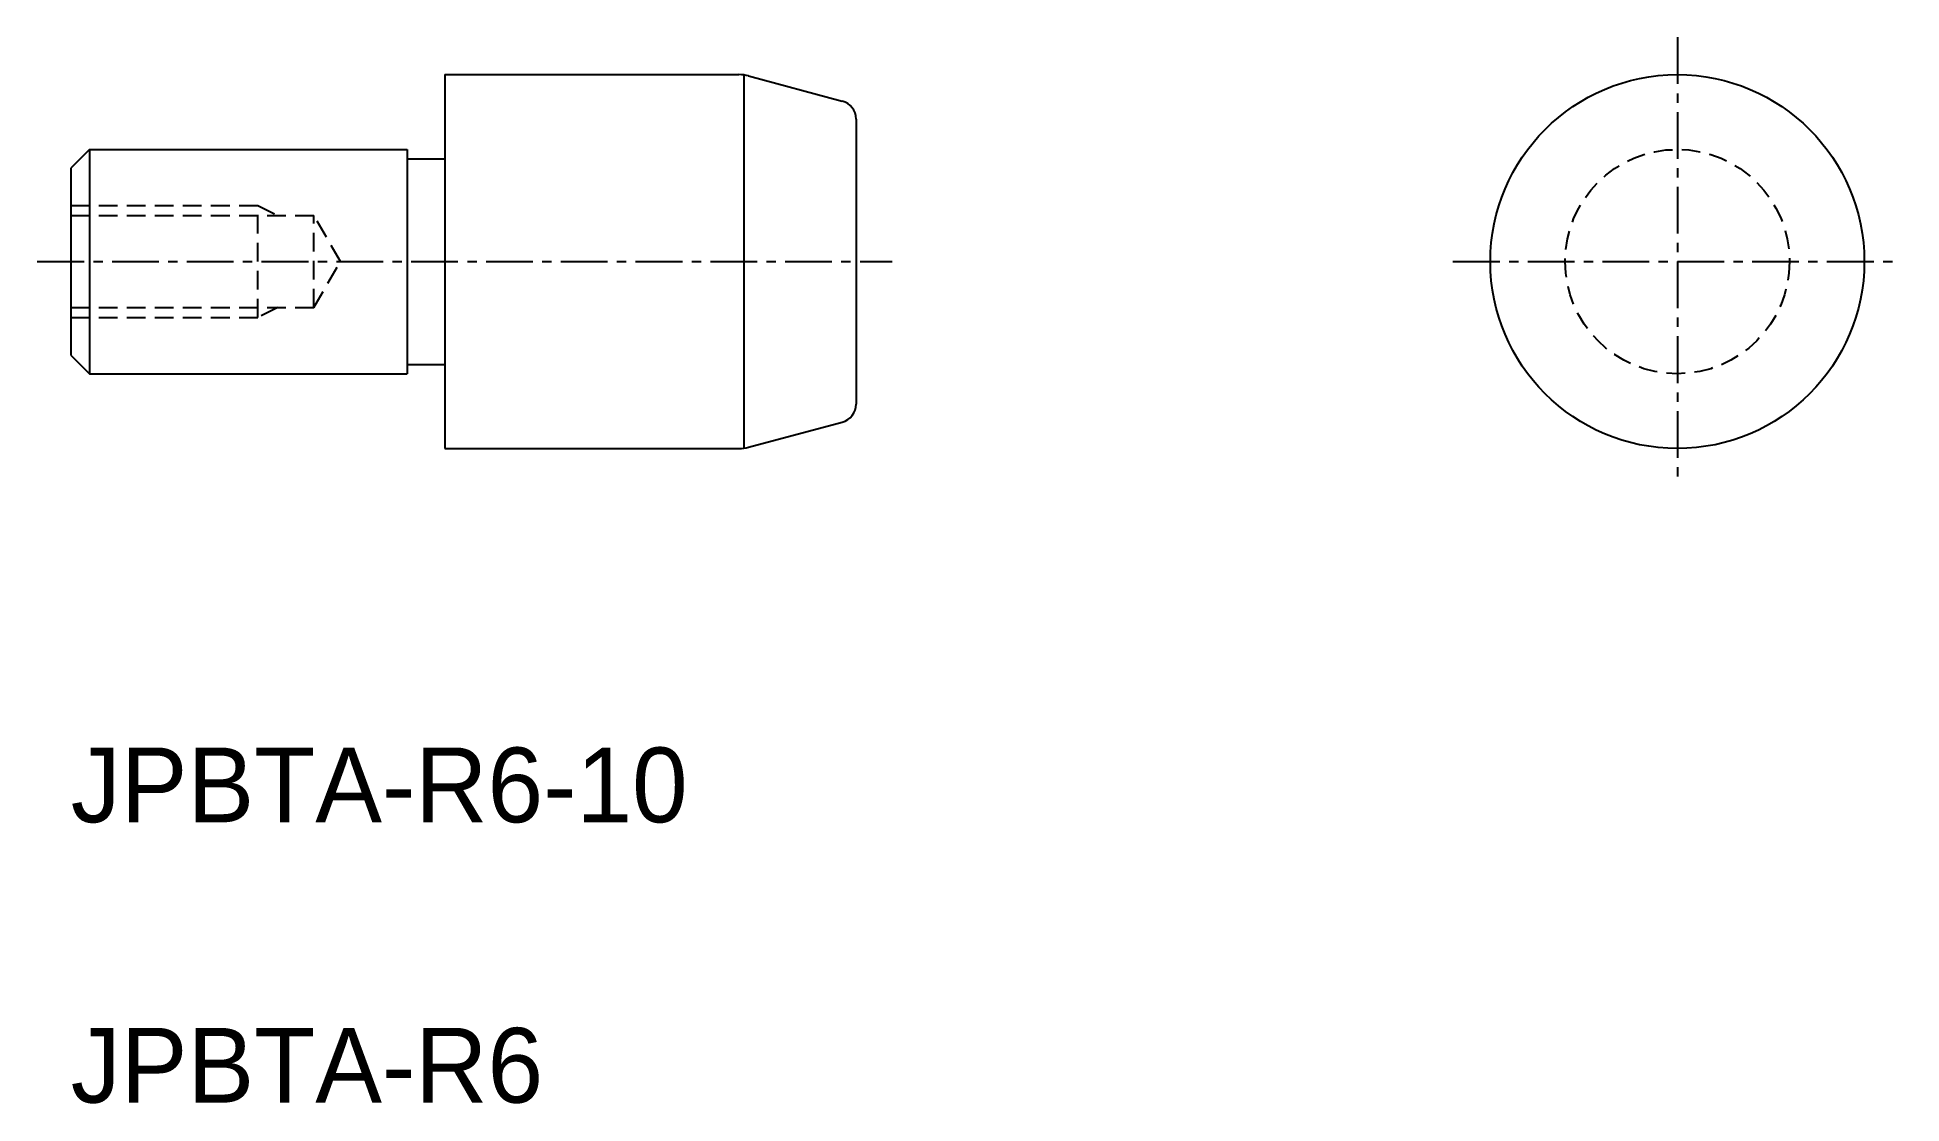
# Model space of a CAD drawing. Extents: x -1694.9 to -1645.1, y -518.1 to -489.6.
import ezdxf

# ---------------------------------------------------------------- set-up
doc = ezdxf.new("R2010")
doc.units = 0
doc.linetypes.add('CENTER', pattern=[2, 1.25, -0.25, 0.25, -0.25])
doc.linetypes.add('DASHED', pattern=[0.75, 0.5, -0.25])
doc.layers.get('0').update_dxf_attribs({"linetype": 'CONTINUOUS'})
doc.layers.add('CENTER', color=1, linetype='CENTER')

msp = doc.modelspace()

# ---------------------------------------------------------------- linework, layer by layer
at = {"linetype": 'CONTINUOUS'}
for p, q in [((-1684.042, -490.58), (-1684.042, -500.58)), ((-1684.042, -490.58), (-1676.174, -490.58)), ((-1676.042, -490.589), (-1676.042, -500.571)), ((-1673.042, -491.768), (-1673.042, -499.393)), ((-1693.542, -492.58), (-1694.042, -493.08)), ((-1693.542, -492.58), (-1685.042, -492.58)), ((-1693.542, -492.58), (-1693.542, -498.58)), ((-1685.042, -492.58), (-1685.042, -498.58)), ((-1685.042, -492.83), (-1684.042, -492.83)), ((-1694.042, -493.08), (-1694.042, -498.08)), ((-1694.042, -498.08), (-1693.542, -498.58)), ((-1685.042, -498.33), (-1684.042, -498.33)), ((-1693.542, -498.58), (-1685.042, -498.58)), ((-1684.042, -500.58), (-1676.174, -500.58))]:
    msp.add_line(p, q, dxfattribs=at)
for p, q in [((-1675.915, -490.614), (-1673.412, -491.285)), ((-1675.915, -500.546), (-1673.412, -499.876))]:
    msp.add_line(p, q)
at = {"color": 3, "linetype": 'DASHED'}
for p, q in [((-1694.042, -494.08), (-1689.042, -494.08)), ((-1694.042, -494.35), (-1687.542, -494.35)), ((-1689.042, -497.08), (-1689.042, -494.08)), ((-1689.042, -494.08), (-1688.502, -494.35)), ((-1686.832, -495.58), (-1687.542, -494.35)), ((-1687.542, -496.81), (-1687.542, -494.35)), ((-1687.542, -496.81), (-1686.832, -495.58)), ((-1694.042, -496.81), (-1687.542, -496.81)), ((-1688.502, -496.81), (-1689.042, -497.08)), ((-1694.042, -497.08), (-1689.042, -497.08))]:
    msp.add_line(p, q, dxfattribs=at)
at = {"linetype": 'CONTINUOUS'}
msp.add_circle((-1651.081, -495.58), 5, dxfattribs=at)
at = {"color": 3, "linetype": 'DASHED'}
msp.add_circle((-1651.081, -495.58), 3, dxfattribs=at)
at = {"linetype": 'CONTINUOUS'}
for centre, radius, start, end in [((-1676.174, -491.58), 1, 75, 90), ((-1673.542, -491.768), 0.5, 0, 75), ((-1673.542, -499.393), 0.5, 285, 0), ((-1676.174, -499.58), 1, 270, 285)]:
    msp.add_arc(centre, radius, start, end, dxfattribs=at)
at = {"layer": 'CENTER', "color": 1, "linetype": 'CENTER'}
for p, q in [((-1651.081, -489.58), (-1651.081, -501.58)), ((-1694.937, -495.58), (-1672.081, -495.58)), ((-1657.081, -495.58), (-1645.081, -495.58))]:
    msp.add_line(p, q, dxfattribs=at)

# ---------------------------------------------------------------- texts
for s, p in [('JPBTA-R6-10', (-1694.042, -510.58)), ('JPBTA-R6', (-1694.042, -518.08))]:
    msp.add_text(s, height=2).set_placement(p)

doc.saveas('drawing.dxf')
